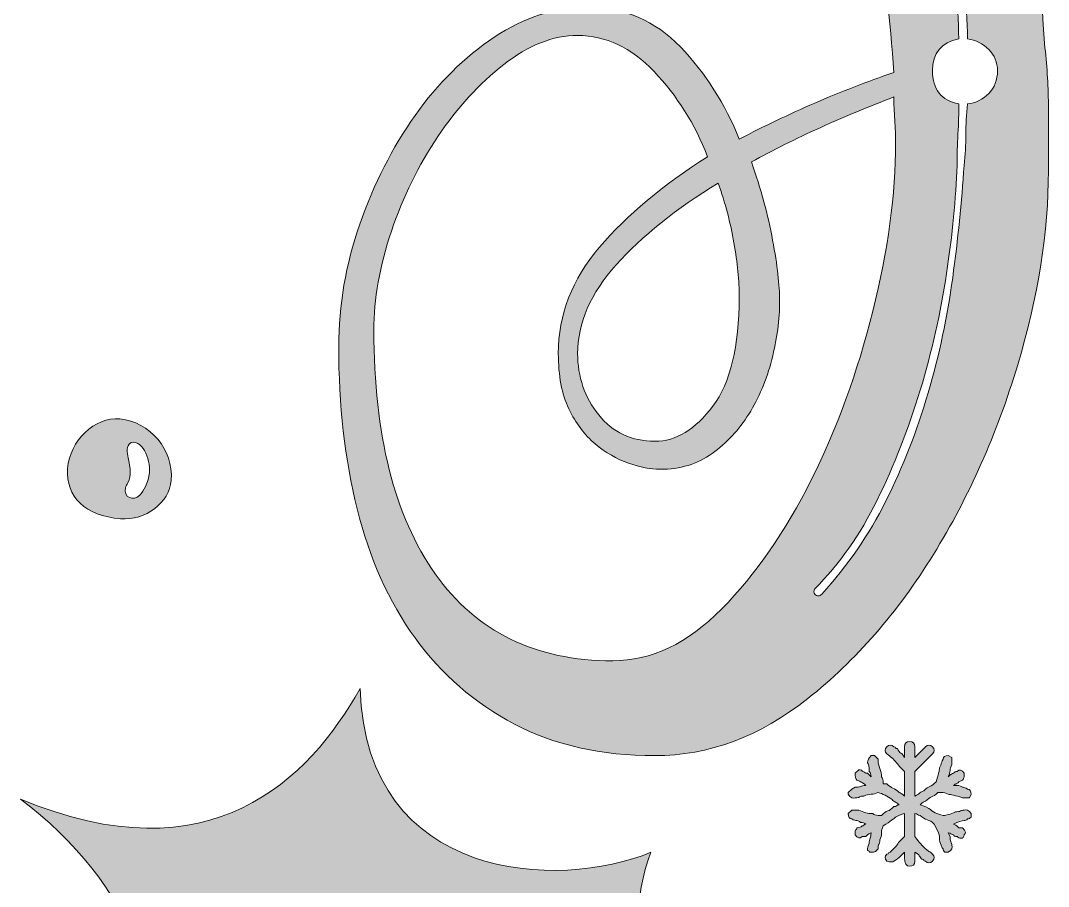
# Model space of a CAD drawing. Header units: inches. Extents: x 89 to 991, y -981 to -100.
# Drawn here: x 108.2 to 319.8, y -484.6 to -306.3 of the extents above; entities that cross this region are included whole.
import ezdxf

# ---------------------------------------------------------------- set-up
doc = ezdxf.new("R2010")
doc.units = ezdxf.units.IN
doc.header["$MEASUREMENT"] = 0
doc.layers.add('Layer 1', color=7, linetype='Continuous')

# ---------------------------------------------------------------- blocks, each defined once
blk = doc.blocks.new('block 2')
at = {"layer": 'Layer 1', "true_color": 0xffffff}
h = blk.add_hatch(color=7, dxfattribs=at)
h.dxf.hatch_style = 2
edge = h.paths.add_edge_path()
edge.add_spline(control_points=[(189.45, -433.45), (194.88, -440.92), (201.69, -446.83), (209.89, -451.17), (218.08, -455.51), (227.73, -457.68), (238.82, -457.68), (249.9, -457.68), (260.39, -453.76), (270.28, -445.93), (280.16, -438.09), (288.78, -428.21), (296.14, -416.27), (303.49, -404.34), (309.27, -391.32), (313.49, -377.22), (317.71, -363.11), (319.82, -349.79), (319.82, -337.25), (319.82, -332.92), (319.82, -328.64), (319.82, -324.42), (319.82, -320.2), (319.58, -316.04), (319.1, -311.94), (319.1, -311.94), (318.74, -307.24), (318.74, -307.24), (318.01, -293.02), (316.69, -279.34), (314.76, -266.19), (312.83, -253.05), (310.78, -241.48), (308.61, -231.48), (306.44, -221.47), (304.21, -213.46), (301.92, -207.43), (299.63, -201.4), (297.76, -198.39), (296.32, -198.39), (292.21, -198.39), (288.66, -199.29), (285.65, -201.1), (282.63, -202.91), (280.1, -205.02), (278.05, -207.43), (276, -209.84), (274.49, -212.19), (273.53, -214.48), (272.57, -216.77), (272.09, -218.28), (272.09, -219), (272.09, -220.21), (272.81, -224.06), (274.26, -230.57), (275.7, -237.08), (277.33, -244.98), (279.14, -254.26), (280.95, -263.54), (282.69, -273.67), (284.38, -284.64), (286.07, -295.61), (287.27, -306.4), (288, -317), (282.45, -318.93), (277.03, -321.04), (271.72, -323.33), (266.42, -325.63), (261.24, -328.1), (256.17, -330.75), (253.28, -323.51), (249.24, -317.18), (244.06, -311.76), (238.87, -306.33), (232.43, -303.62), (224.71, -303.62), (218.2, -303.62), (211.87, -305.67), (205.73, -309.77), (199.58, -313.87), (194.15, -319.24), (189.45, -325.86), (184.75, -332.5), (180.96, -339.97), (178.06, -348.28), (175.17, -356.6), (173.72, -364.98), (173.72, -373.42), (173.72, -385.47), (174.99, -396.62), (177.52, -406.87), (180.05, -417.11), (184.03, -425.97), (189.45, -433.45)], knot_values=[0, 0, 0, 0, 1, 1, 1, 2, 2, 2, 3, 3, 3, 4, 4, 4, 5, 5, 5, 6, 6, 6, 7, 7, 7, 8, 8, 8, 9, 9, 9, 10, 10, 10, 11, 11, 11, 12, 12, 12, 13, 13, 13, 14, 14, 14, 15, 15, 15, 16, 16, 16, 17, 17, 17, 18, 18, 18, 19, 19, 19, 20, 20, 20, 21, 21, 21, 22, 22, 22, 23, 23, 23, 24, 24, 24, 25, 25, 25, 26, 26, 26, 27, 27, 27, 28, 28, 28, 29, 29, 29, 30, 30, 30, 31, 31, 31, 31], degree=3, periodic=1)
edge = h.paths.add_edge_path()
edge.add_spline(control_points=[(287.64, -221.53), (287.39, -220.81), (287.51, -220.45), (288, -220.45), (288.72, -219.72), (289.08, -219.85), (289.08, -220.81), (293.18, -235.04), (296.44, -249.74), (298.85, -264.93), (301.26, -280.12), (302.7, -295.19), (303.19, -310.13), (304.87, -310.37), (306.32, -311.1), (307.53, -312.3), (308.73, -313.51), (309.34, -314.96), (309.34, -316.64), (309.34, -318.57), (308.73, -320.14), (307.53, -321.34), (306.32, -322.55), (304.87, -323.28), (303.19, -323.51), (302.94, -325.68), (302.82, -327.8), (302.82, -329.84), (302.82, -331.89), (302.7, -334), (302.46, -336.17), (301.98, -343.65), (301.2, -351.36), (300.11, -359.31), (299.03, -367.27), (297.34, -375.17), (295.05, -383), (292.76, -390.83), (289.86, -398.25), (286.37, -405.24), (282.87, -412.23), (278.47, -418.62), (273.17, -424.41), (272.93, -424.65), (272.69, -424.77), (272.45, -424.77), (272.21, -424.77), (271.96, -424.65), (271.72, -424.41), (271.48, -424.17), (271.48, -423.8), (271.72, -423.32), (276.79, -418.26), (281.07, -412.17), (284.56, -405.06), (288.06, -397.95), (291.01, -390.42), (293.42, -382.46), (295.83, -374.5), (297.64, -366.49), (298.85, -358.41), (300.05, -350.34), (300.78, -342.92), (301.02, -336.17), (301.02, -334), (301.07, -331.83), (301.2, -329.66), (301.32, -327.49), (301.38, -325.44), (301.38, -323.51), (297.76, -322.79), (295.96, -320.5), (295.96, -316.64), (295.96, -313.02), (297.76, -310.86), (301.38, -310.13), (300.89, -295.19), (299.51, -280.18), (297.22, -265.11), (294.93, -250.04), (291.73, -235.52), (287.64, -221.53)], knot_values=[0, 0, 0, 0, 1, 1, 1, 2, 2, 2, 3, 3, 3, 4, 4, 4, 5, 5, 5, 6, 6, 6, 7, 7, 7, 8, 8, 8, 9, 9, 9, 10, 10, 10, 11, 11, 11, 12, 12, 12, 13, 13, 13, 14, 14, 14, 15, 15, 15, 16, 16, 16, 17, 17, 17, 18, 18, 18, 19, 19, 19, 20, 20, 20, 21, 21, 21, 22, 22, 22, 23, 23, 23, 24, 24, 24, 25, 25, 25, 26, 26, 26, 27, 27, 27, 27], degree=3, periodic=1)
edge = h.paths.add_edge_path()
edge.add_spline(control_points=[(255.09, -352.08), (255.81, -356.18), (256.17, -359.92), (256.17, -363.29), (256.17, -373.42), (254.37, -380.89), (250.75, -385.71), (247.13, -390.53), (243.16, -392.95), (238.82, -392.95), (233.99, -392.95), (230.14, -391.14), (227.24, -387.52), (224.35, -383.91), (222.91, -379.69), (222.91, -374.87), (222.91, -368.6), (225.55, -362.51), (230.86, -356.6), (236.16, -350.7), (243.16, -345.09), (251.84, -339.79), (253.28, -343.89), (254.37, -347.99), (255.09, -352.08)], knot_values=[0, 0, 0, 0, 1, 1, 1, 2, 2, 2, 3, 3, 3, 4, 4, 4, 5, 5, 5, 6, 6, 6, 7, 7, 7, 8, 8, 8, 8], degree=3, periodic=1)
edge = h.paths.add_edge_path()
edge.add_spline(control_points=[(184.57, -349.73), (186.98, -342.62), (190.18, -336.11), (194.15, -330.2), (198.13, -324.3), (202.65, -319.35), (207.72, -315.38), (212.78, -311.4), (217.84, -309.41), (222.91, -309.41), (228.69, -309.41), (233.93, -311.88), (238.64, -316.82), (243.34, -321.77), (247.01, -327.61), (249.67, -334.36), (240.5, -340.15), (233.09, -346.36), (227.42, -352.99), (221.76, -359.62), (218.93, -366.91), (218.93, -374.87), (218.93, -379.45), (219.65, -383.24), (221.1, -386.26), (222.54, -389.27), (224.35, -391.68), (226.52, -393.49), (228.69, -395.3), (230.98, -396.62), (233.39, -397.47), (235.8, -398.31), (237.97, -398.73), (239.9, -398.73), (244, -398.73), (247.55, -397.65), (250.57, -395.48), (253.58, -393.31), (256.11, -390.6), (258.16, -387.34), (260.21, -384.09), (261.78, -380.35), (262.87, -376.13), (263.95, -371.92), (264.49, -367.88), (264.49, -364.02), (264.49, -360.89), (264.01, -356.73), (263.05, -351.54), (262.08, -346.36), (260.63, -340.99), (258.71, -335.45), (263.05, -333.04), (267.75, -330.69), (272.81, -328.39), (277.87, -326.11), (282.94, -324), (288, -322.07), (288, -323.51), (288.06, -325.08), (288.18, -326.77), (288.3, -328.46), (288.36, -330.02), (288.36, -331.47), (288.36, -342.08), (286.79, -353.65), (283.66, -366.19), (280.52, -378.72), (276.3, -390.29), (271, -400.9), (265.7, -411.51), (259.55, -420.37), (252.56, -427.48), (245.56, -434.59), (238.09, -438.15), (230.14, -438.15), (214.22, -438.15), (202.05, -432.18), (193.61, -420.25), (185.17, -408.32), (180.96, -391.62), (180.96, -370.16), (180.96, -363.65), (182.16, -356.85), (184.57, -349.73)], knot_values=[0, 0, 0, 0, 1, 1, 1, 2, 2, 2, 3, 3, 3, 4, 4, 4, 5, 5, 5, 6, 6, 6, 7, 7, 7, 8, 8, 8, 9, 9, 9, 10, 10, 10, 11, 11, 11, 12, 12, 12, 13, 13, 13, 14, 14, 14, 15, 15, 15, 16, 16, 16, 17, 17, 17, 18, 18, 18, 19, 19, 19, 20, 20, 20, 21, 21, 21, 22, 22, 22, 23, 23, 23, 24, 24, 24, 25, 25, 25, 26, 26, 26, 27, 27, 27, 28, 28, 28, 28], degree=3, periodic=1)
h = blk.add_hatch(color=7, dxfattribs=at)
h.dxf.hatch_style = 2
edge = h.paths.add_edge_path()
edge.add_spline(control_points=[(128.8, -408.91), (133.97, -409.33), (138.87, -405.61), (139.24, -400.97), (139.74, -394.73), (134.84, -388.89), (128.67, -388.35), (123.51, -387.91), (118.33, -392.82), (117.92, -398.55), (117.5, -404.44), (121.57, -408.31), (128.8, -408.91)], knot_values=[0, 0, 0, 0, 1, 1, 1, 2, 2, 2, 3, 3, 3, 4, 4, 4, 4], degree=3, periodic=1)
edge = h.paths.add_edge_path()
edge.add_spline(control_points=[(129.83, -402.52), (129.91, -402.15), (130.12, -401.83), (130.3, -401.51), (131.17, -399.94), (130.76, -398.35), (130.43, -396.71), (130.25, -395.81), (129.89, -394.36), (130.56, -393.57), (131.59, -392.35), (133.22, -393.88), (133.73, -394.86), (134.49, -396.3), (134.86, -397.87), (134.74, -399.42), (134.67, -400.38), (134.41, -401.33), (133.95, -402.24), (133.62, -402.89), (133.29, -403.55), (132.77, -404.07), (131.41, -405.42), (129.39, -404.52), (129.83, -402.52)], knot_values=[0, 0, 0, 0, 1, 1, 1, 2, 2, 2, 3, 3, 3, 4, 4, 4, 5, 5, 5, 6, 6, 6, 7, 7, 7, 8, 8, 8, 8], degree=3, periodic=1)
h = blk.add_hatch(color=7, dxfattribs=at)
h.dxf.hatch_style = 2
edge = h.paths.add_edge_path()
edge.add_spline(control_points=[(255, -630.78), (244.44, -607.07), (243.06, -585.25), (259.08, -559.68), (264.98, -561.64), (271.87, -560.22), (276.47, -555.66), (282.74, -549.44), (283.33, -538.84), (277.06, -532.25), (270.92, -525.8), (260.66, -525.75), (254.19, -531.19), (253.76, -531.55), (253.34, -531.94), (252.95, -532.34), (238.74, -519.51), (230.91, -496.26), (237.99, -477.56), (219.1, -485.44), (179.45, -483.73), (178.11, -443.88), (167.65, -462.53), (147.37, -483.06), (108.23, -466.61), (131, -483.97), (142.04, -508.7), (126.44, -528.02), (145.55, -517.09), (188.56, -529.23), (194.31, -564.29), (203.17, -544.95), (229.03, -541.82), (248.31, -542.2), (248.11, -543.79), (248.13, -545.4), (248.38, -546.99), (226.95, -553.51), (193.75, -579.46), (163.37, -570.14), (181.69, -595.89), (162.62, -619.34), (120.77, -626.56), (143.89, -637.51), (133.38, -668.39), (108.42, -698.01), (141.24, -705.7), (124.94, -743.04), (139.25, -776.47), (138.33, -746.47), (163.91, -714.28), (185.33, -737.32), (182, -695.25), (192.31, -676.67), (223.19, -687.17), (204.11, -647.51), (228.66, -626.31), (255, -630.78)], knot_values=[0, 0, 0, 0, 1, 1, 1, 2, 2, 2, 3, 3, 3, 4, 4, 4, 5, 5, 5, 6, 6, 6, 7, 7, 7, 8, 8, 8, 9, 9, 9, 10, 10, 10, 11, 11, 11, 12, 12, 12, 13, 13, 13, 14, 14, 14, 15, 15, 15, 16, 16, 16, 17, 17, 17, 18, 18, 18, 19, 19, 19, 19], degree=3, periodic=1)
edge = h.paths.add_edge_path()
edge.add_spline(control_points=[(148.51, -488.75), (148.51, -488.75), (214.65, -522.5), (251.12, -534.64), (250.01, -536.29), (249.2, -538.11), (248.72, -540.02), (197.9, -522.6), (148.51, -488.75), (148.51, -488.75)], knot_values=[0, 0, 0, 0, 1, 1, 1, 2, 2, 2, 3, 3, 3, 3], degree=3, periodic=1)
edge = h.paths.add_edge_path()
edge.add_spline(control_points=[(151.89, -704.8), (151.89, -704.8), (158.92, -610.1), (249.48, -550.9), (250.2, -552.57), (251.19, -554.15), (252.52, -555.54), (253.1, -556.16), (253.73, -556.7), (254.39, -557.2), (175.98, -605.66), (151.89, -704.8), (151.89, -704.8)], knot_values=[0, 0, 0, 0, 1, 1, 1, 2, 2, 2, 3, 3, 3, 4, 4, 4, 4], degree=3, periodic=1)
h = blk.add_hatch(color=7, dxfattribs=at)
h.dxf.hatch_style = 2
edge = h.paths.add_edge_path()
edge.add_spline(control_points=[(295.77, -466.18), (296.14, -466.05), (296.55, -465.75), (297.04, -465.27), (297.04, -465.27), (297.76, -465.27), (297.76, -465.27), (298.24, -465.27), (298.72, -465.39), (299.21, -465.64), (299.69, -465.64), (300.66, -465.87), (302.1, -466.36), (302.1, -466.36), (303.55, -466.36), (303.55, -466.36), (303.55, -466.36), (303.91, -465.64), (303.91, -465.64), (303.91, -464.91), (303.67, -464.55), (303.19, -464.55), (302.7, -464.31), (302.4, -464.19), (302.28, -464.19), (302.16, -464.19), (301.86, -464.07), (301.38, -463.83), (301.38, -463.83), (300.29, -463.83), (300.29, -463.83), (300.53, -463.58), (300.71, -463.47), (300.84, -463.47), (300.96, -463.47), (301.14, -463.34), (301.38, -463.1), (301.38, -463.1), (302.1, -462.74), (302.1, -462.74), (302.34, -462.5), (302.46, -462.26), (302.46, -462.02), (302.46, -462.02), (302.46, -461.3), (302.46, -461.3), (301.98, -460.57), (301.5, -460.45), (301.02, -460.93), (300.78, -460.93), (300.53, -461.05), (300.29, -461.3), (300.05, -461.3), (299.69, -461.53), (299.21, -462.02), (299.45, -461.53), (299.57, -461.12), (299.57, -460.75), (299.57, -460.39), (299.69, -459.97), (299.93, -459.49), (299.93, -459.49), (299.93, -458.04), (299.93, -458.04), (299.93, -458.04), (299.21, -457.68), (299.21, -457.68), (298.49, -457.68), (298.12, -457.92), (298.12, -458.4), (297.88, -458.88), (297.76, -459.18), (297.76, -459.31), (297.76, -459.43), (297.64, -459.72), (297.4, -460.21), (297.4, -460.69), (297.16, -461.66), (296.68, -463.1), (296.19, -463.58), (295.77, -463.88), (295.41, -464.01), (295.05, -464.13), (294.63, -464.43), (294.15, -464.91), (293.66, -465.15), (293.36, -465.33), (293.24, -465.46), (293.12, -465.57), (292.82, -465.75), (292.34, -466), (292.34, -466), (292.34, -460.93), (292.34, -460.93), (292.34, -460.93), (293.42, -459.85), (293.42, -459.85), (293.42, -459.85), (295.96, -457.32), (295.96, -457.32), (296.44, -456.83), (296.44, -456.35), (295.96, -455.87), (295.47, -455.39), (294.99, -455.39), (294.51, -455.87), (294.51, -455.87), (292.34, -458.04), (292.34, -458.04), (292.34, -458.04), (292.34, -456.96), (292.34, -456.96), (292.34, -456.96), (292.34, -455.87), (292.34, -455.87), (292.34, -455.15), (291.98, -454.79), (291.25, -454.79), (290.53, -454.79), (290.17, -455.15), (290.17, -455.87), (290.17, -455.87), (290.17, -458.04), (290.17, -458.04), (289.93, -457.56), (289.68, -457.26), (289.44, -457.14), (289.2, -457.01), (288.96, -456.71), (288.72, -456.23), (288.48, -456.23), (288.36, -456.17), (288.36, -456.05), (288.36, -455.93), (288.24, -455.87), (288, -455.87), (287.51, -455.39), (287.03, -455.39), (286.55, -455.87), (286.07, -456.35), (286.07, -456.83), (286.55, -457.32), (287.27, -457.8), (287.94, -458.4), (288.54, -459.13), (289.14, -459.85), (289.68, -460.45), (290.17, -460.93), (290.17, -460.93), (290.17, -466), (290.17, -466), (289.68, -465.51), (289.32, -465.27), (289.08, -465.27), (288.6, -464.79), (288.18, -464.49), (287.82, -464.37), (287.46, -464.25), (287.03, -463.95), (286.55, -463.47), (286.55, -463.47), (285.83, -463.47), (285.83, -463.47), (285.83, -462.74), (285.7, -462.26), (285.47, -462.02), (285.47, -461.53), (285.23, -460.57), (284.74, -459.13), (284.74, -459.13), (284.74, -458.4), (284.74, -458.4), (284.74, -458.4), (284.02, -457.68), (284.02, -457.68), (284.02, -457.68), (283.3, -457.68), (283.3, -457.68), (282.81, -458.16), (282.57, -458.64), (282.57, -459.13), (282.81, -459.36), (282.94, -459.97), (282.94, -460.93), (283.17, -461.17), (283.3, -461.53), (283.3, -462.02), (283.3, -462.02), (282.57, -461.3), (282.57, -461.3), (282.33, -461.3), (282.15, -461.23), (282.03, -461.12), (281.91, -460.99), (281.73, -460.93), (281.49, -460.93), (281.49, -460.69), (281.25, -460.57), (280.77, -460.57), (280.77, -460.57), (280.04, -461.3), (280.04, -461.3), (280.04, -462.02), (280.16, -462.5), (280.41, -462.74), (280.64, -462.74), (280.88, -462.86), (281.13, -463.1), (281.36, -463.1), (281.73, -463.34), (282.21, -463.83), (281.73, -463.83), (281.36, -463.88), (281.13, -464.01), (280.88, -464.13), (280.52, -464.19), (280.04, -464.19), (280.04, -464.19), (279.32, -464.55), (279.32, -464.55), (279.32, -464.55), (278.6, -465.27), (278.6, -465.27), (278.6, -465.27), (278.6, -465.64), (278.6, -465.64), (279.08, -466.36), (279.56, -466.6), (280.04, -466.36), (280.52, -466.36), (280.82, -466.3), (280.95, -466.18), (281.07, -466.05), (281.36, -466), (281.85, -466), (282.33, -465.75), (282.81, -465.64), (283.3, -465.64), (283.78, -465.64), (284.26, -465.51), (284.74, -465.27), (285.7, -465.51), (286.67, -466), (287.64, -466.72), (287.87, -466.96), (288.12, -467.14), (288.36, -467.26), (288.6, -467.38), (288.84, -467.56), (289.08, -467.81), (288.84, -467.81), (288.66, -467.86), (288.54, -467.99), (288.42, -468.1), (288.24, -468.17), (288, -468.17), (287.51, -468.65), (287.09, -468.95), (286.73, -469.07), (286.37, -469.19), (285.95, -469.49), (285.47, -469.98), (285.47, -469.98), (284.74, -469.98), (284.74, -469.98), (284.26, -469.98), (283.9, -469.85), (283.66, -469.61), (282.69, -469.61), (281.73, -469.37), (280.77, -468.89), (280.77, -468.89), (280.04, -468.89), (280.04, -468.89), (280.04, -468.89), (279.32, -468.89), (279.32, -468.89), (279.32, -468.89), (278.6, -469.61), (278.6, -469.61), (278.6, -470.34), (278.83, -470.7), (279.32, -470.7), (279.8, -470.94), (280.16, -471.06), (280.41, -471.06), (280.64, -471.06), (280.88, -471.18), (281.13, -471.42), (281.61, -471.42), (281.97, -471.54), (282.21, -471.78), (281.97, -471.78), (281.85, -471.84), (281.85, -471.96), (281.85, -472.08), (281.73, -472.15), (281.49, -472.15), (281.25, -472.38), (280.88, -472.51), (280.41, -472.51), (280.41, -472.74), (280.34, -472.87), (280.22, -472.87), (280.1, -472.87), (280.04, -472.99), (280.04, -473.23), (280.04, -473.23), (280.04, -473.95), (280.04, -473.95), (280.52, -474.68), (281, -474.8), (281.49, -474.32), (281.49, -474.32), (282.21, -474.32), (282.21, -474.32), (282.69, -473.83), (283.06, -473.59), (283.3, -473.59), (283.3, -474.07), (283.24, -474.43), (283.12, -474.68), (282.99, -474.91), (282.94, -475.28), (282.94, -475.76), (282.69, -476.24), (282.57, -476.72), (282.57, -477.21), (282.81, -477.21), (282.94, -477.27), (282.94, -477.39), (282.94, -477.51), (283.06, -477.57), (283.3, -477.57), (284.02, -477.57), (284.5, -477.33), (284.74, -476.85), (284.74, -476.36), (284.8, -476.06), (284.92, -475.94), (285.04, -475.82), (285.11, -475.52), (285.11, -475.04), (285.34, -474.55), (285.47, -474.07), (285.47, -473.59), (285.47, -473.11), (285.59, -472.63), (285.83, -472.15), (287.27, -471.18), (288.12, -470.57), (288.36, -470.34), (289.32, -469.85), (289.93, -469.61), (290.17, -469.61), (290.17, -469.61), (290.17, -474.32), (290.17, -474.32), (290.17, -474.32), (289.08, -475.4), (289.08, -475.4), (288.84, -475.88), (288.24, -476.6), (287.27, -477.57), (287.03, -477.57), (286.91, -477.63), (286.91, -477.75), (286.91, -477.87), (286.79, -477.93), (286.55, -477.93), (286.07, -478.41), (286.07, -478.89), (286.55, -479.38), (287.27, -479.61), (287.76, -479.61), (288, -479.38), (288.48, -479.14), (288.96, -478.77), (289.44, -478.29), (289.44, -478.29), (290.17, -477.57), (290.17, -477.57), (290.17, -477.57), (290.17, -478.65), (290.17, -478.65), (290.17, -479.86), (290.53, -480.46), (291.25, -480.46), (291.98, -480.46), (292.34, -480.1), (292.34, -479.38), (292.34, -479.38), (292.34, -477.57), (292.34, -477.57), (292.82, -477.81), (293.12, -478.05), (293.24, -478.29), (293.36, -478.53), (293.54, -478.77), (293.79, -479.02), (294.02, -479.02), (294.15, -479.07), (294.15, -479.2), (294.15, -479.32), (294.26, -479.38), (294.51, -479.38), (294.99, -479.86), (295.47, -479.86), (295.96, -479.38), (296.44, -478.89), (296.44, -478.41), (295.96, -477.93), (295.71, -477.69), (295.47, -477.51), (295.23, -477.39), (294.99, -477.27), (294.75, -477.08), (294.51, -476.85), (293.54, -475.88), (292.82, -475.04), (292.34, -474.32), (292.34, -474.32), (292.34, -469.61), (292.34, -469.61), (292.58, -469.61), (292.76, -469.67), (292.88, -469.79), (293, -469.91), (293.18, -469.98), (293.42, -469.98), (293.9, -470.46), (294.38, -470.76), (294.87, -470.88), (295.35, -471), (295.83, -471.3), (296.32, -471.78), (296.32, -471.78), (297.04, -473.23), (297.04, -473.23), (297.28, -473.71), (297.4, -474.19), (297.4, -474.68), (297.4, -475.16), (297.52, -475.64), (297.76, -476.12), (297.76, -476.36), (297.88, -476.6), (298.12, -476.85), (298.12, -477.08), (298.24, -477.33), (298.49, -477.57), (298.49, -477.57), (299.21, -477.57), (299.21, -477.57), (299.93, -477.08), (300.17, -476.6), (299.93, -476.12), (299.93, -475.88), (299.87, -475.64), (299.75, -475.4), (299.63, -475.16), (299.57, -474.8), (299.57, -474.32), (299.57, -474.32), (299.21, -473.59), (299.21, -473.59), (299.45, -473.59), (299.63, -473.65), (299.75, -473.77), (299.87, -473.89), (300.05, -473.95), (300.29, -473.95), (300.29, -474.19), (300.53, -474.32), (301.02, -474.32), (301.26, -474.55), (301.5, -474.68), (301.74, -474.68), (302.22, -474.68), (302.46, -474.43), (302.46, -473.95), (302.94, -473.71), (302.82, -473.23), (302.1, -472.51), (302.1, -472.51), (301.38, -472.51), (301.38, -472.51), (300.89, -472.02), (300.53, -471.78), (300.29, -471.78), (301.26, -471.3), (301.98, -471.06), (302.46, -471.06), (302.7, -471.06), (302.94, -470.94), (303.19, -470.7), (303.43, -470.7), (303.67, -470.57), (303.91, -470.34), (303.91, -470.34), (303.91, -469.61), (303.91, -469.61), (303.43, -468.89), (302.94, -468.65), (302.46, -468.89), (302.22, -468.89), (301.98, -468.95), (301.74, -469.07), (301.5, -469.19), (301.14, -469.25), (300.66, -469.25), (299.69, -469.73), (298.85, -469.98), (298.12, -469.98), (296.91, -469.73), (295.96, -469.25), (295.23, -468.53), (294.26, -468.04), (293.66, -467.81), (293.42, -467.81), (293.9, -467.32), (294.26, -467.08), (294.51, -467.08), (294.99, -466.6), (295.41, -466.3), (295.77, -466.18)], knot_values=[0, 0, 0, 0, 1, 1, 1, 2, 2, 2, 3, 3, 3, 4, 4, 4, 5, 5, 5, 6, 6, 6, 7, 7, 7, 8, 8, 8, 9, 9, 9, 10, 10, 10, 11, 11, 11, 12, 12, 12, 13, 13, 13, 14, 14, 14, 15, 15, 15, 16, 16, 16, 17, 17, 17, 18, 18, 18, 19, 19, 19, 20, 20, 20, 21, 21, 21, 22, 22, 22, 23, 23, 23, 24, 24, 24, 25, 25, 25, 26, 26, 26, 27, 27, 27, 28, 28, 28, 29, 29, 29, 30, 30, 30, 31, 31, 31, 32, 32, 32, 33, 33, 33, 34, 34, 34, 35, 35, 35, 36, 36, 36, 37, 37, 37, 38, 38, 38, 39, 39, 39, 40, 40, 40, 41, 41, 41, 42, 42, 42, 43, 43, 43, 44, 44, 44, 45, 45, 45, 46, 46, 46, 47, 47, 47, 48, 48, 48, 49, 49, 49, 50, 50, 50, 51, 51, 51, 52, 52, 52, 53, 53, 53, 54, 54, 54, 55, 55, 55, 56, 56, 56, 57, 57, 57, 58, 58, 58, 59, 59, 59, 60, 60, 60, 61, 61, 61, 62, 62, 62, 63, 63, 63, 64, 64, 64, 65, 65, 65, 66, 66, 66, 67, 67, 67, 68, 68, 68, 69, 69, 69, 70, 70, 70, 71, 71, 71, 72, 72, 72, 73, 73, 73, 74, 74, 74, 75, 75, 75, 76, 76, 76, 77, 77, 77, 78, 78, 78, 79, 79, 79, 80, 80, 80, 81, 81, 81, 82, 82, 82, 83, 83, 83, 84, 84, 84, 85, 85, 85, 86, 86, 86, 87, 87, 87, 88, 88, 88, 89, 89, 89, 90, 90, 90, 91, 91, 91, 92, 92, 92, 93, 93, 93, 94, 94, 94, 95, 95, 95, 96, 96, 96, 97, 97, 97, 98, 98, 98, 99, 99, 99, 100, 100, 100, 101, 101, 101, 102, 102, 102, 103, 103, 103, 104, 104, 104, 105, 105, 105, 106, 106, 106, 107, 107, 107, 108, 108, 108, 109, 109, 109, 110, 110, 110, 111, 111, 111, 112, 112, 112, 113, 113, 113, 114, 114, 114, 115, 115, 115, 116, 116, 116, 117, 117, 117, 118, 118, 118, 119, 119, 119, 120, 120, 120, 121, 121, 121, 122, 122, 122, 123, 123, 123, 124, 124, 124, 125, 125, 125, 126, 126, 126, 127, 127, 127, 128, 128, 128, 129, 129, 129, 130, 130, 130, 131, 131, 131, 132, 132, 132, 133, 133, 133, 134, 134, 134, 135, 135, 135, 136, 136, 136, 137, 137, 137, 138, 138, 138, 139, 139, 139, 140, 140, 140, 141, 141, 141, 142, 142, 142, 143, 143, 143, 144, 144, 144, 145, 145, 145, 146, 146, 146, 147, 147, 147, 148, 148, 148, 149, 149, 149, 150, 150, 150, 151, 151, 151, 152, 152, 152, 153, 153, 153, 154, 154, 154, 155, 155, 155, 156, 156, 156, 157, 157, 157, 158, 158, 158, 159, 159, 159, 160, 160, 160, 161, 161, 161, 162, 162, 162, 163, 163, 163, 164, 164, 164, 165, 165, 165, 166, 166, 166, 167, 167, 167, 168, 168, 168, 169, 169, 169, 170, 170, 170, 171, 171, 171, 172, 172, 172, 173, 173, 173, 174, 174, 174, 175, 175, 175, 175], degree=3, periodic=1)
at = {"layer": 'Layer 1', "lineweight": 0}
for points, knots in [([(189.45, -433.45), (194.88, -440.92), (201.69, -446.83), (209.89, -451.17), (218.08, -455.51), (227.73, -457.68), (238.82, -457.68), (249.9, -457.68), (260.39, -453.76), (270.28, -445.93), (280.16, -438.09), (288.78, -428.21), (296.14, -416.27), (303.49, -404.34), (309.27, -391.32), (313.49, -377.22), (317.71, -363.11), (319.82, -349.79), (319.82, -337.25), (319.82, -332.92), (319.82, -328.64), (319.82, -324.42), (319.82, -320.2), (319.58, -316.04), (319.1, -311.94), (319.1, -311.94), (318.74, -307.24), (318.74, -307.24), (318.01, -293.02), (316.69, -279.34), (314.76, -266.19), (312.83, -253.05), (310.78, -241.48), (308.61, -231.48), (306.44, -221.47), (304.21, -213.46), (301.92, -207.43), (299.63, -201.4), (297.76, -198.39), (296.32, -198.39), (292.21, -198.39), (288.66, -199.29), (285.65, -201.1), (282.63, -202.91), (280.1, -205.02), (278.05, -207.43), (276, -209.84), (274.49, -212.19), (273.53, -214.48), (272.57, -216.77), (272.09, -218.28), (272.09, -219), (272.09, -220.21), (272.81, -224.06), (274.26, -230.57), (275.7, -237.08), (277.33, -244.98), (279.14, -254.26), (280.95, -263.54), (282.69, -273.67), (284.38, -284.64), (286.07, -295.61), (287.27, -306.4), (288, -317), (282.45, -318.93), (277.03, -321.04), (271.72, -323.33), (266.42, -325.63), (261.24, -328.1), (256.17, -330.75), (253.28, -323.51), (249.24, -317.18), (244.06, -311.76), (238.87, -306.33), (232.43, -303.62), (224.71, -303.62), (218.2, -303.62), (211.87, -305.67), (205.73, -309.77), (199.58, -313.87), (194.15, -319.24), (189.45, -325.86), (184.75, -332.5), (180.96, -339.97), (178.06, -348.28), (175.17, -356.6), (173.72, -364.98), (173.72, -373.42), (173.72, -385.47), (174.99, -396.62), (177.52, -406.87), (180.05, -417.11), (184.03, -425.97), (189.45, -433.45)], [0, 0, 0, 0, 1, 1, 1, 2, 2, 2, 3, 3, 3, 4, 4, 4, 5, 5, 5, 6, 6, 6, 7, 7, 7, 8, 8, 8, 9, 9, 9, 10, 10, 10, 11, 11, 11, 12, 12, 12, 13, 13, 13, 14, 14, 14, 15, 15, 15, 16, 16, 16, 17, 17, 17, 18, 18, 18, 19, 19, 19, 20, 20, 20, 21, 21, 21, 22, 22, 22, 23, 23, 23, 24, 24, 24, 25, 25, 25, 26, 26, 26, 27, 27, 27, 28, 28, 28, 29, 29, 29, 30, 30, 30, 31, 31, 31, 31]), ([(287.64, -221.53), (287.39, -220.81), (287.51, -220.45), (288, -220.45), (288.72, -219.72), (289.08, -219.85), (289.08, -220.81), (293.18, -235.04), (296.44, -249.74), (298.85, -264.93), (301.26, -280.12), (302.7, -295.19), (303.19, -310.13), (304.87, -310.37), (306.32, -311.1), (307.53, -312.3), (308.73, -313.51), (309.34, -314.96), (309.34, -316.64), (309.34, -318.57), (308.73, -320.14), (307.53, -321.34), (306.32, -322.55), (304.87, -323.28), (303.19, -323.51), (302.94, -325.68), (302.82, -327.8), (302.82, -329.84), (302.82, -331.89), (302.7, -334), (302.46, -336.17), (301.98, -343.65), (301.2, -351.36), (300.11, -359.31), (299.03, -367.27), (297.34, -375.17), (295.05, -383), (292.76, -390.83), (289.86, -398.25), (286.37, -405.24), (282.87, -412.23), (278.47, -418.62), (273.17, -424.41), (272.93, -424.65), (272.69, -424.77), (272.45, -424.77), (272.21, -424.77), (271.96, -424.65), (271.72, -424.41), (271.48, -424.17), (271.48, -423.8), (271.72, -423.32), (276.79, -418.26), (281.07, -412.17), (284.56, -405.06), (288.06, -397.95), (291.01, -390.42), (293.42, -382.46), (295.83, -374.5), (297.64, -366.49), (298.85, -358.41), (300.05, -350.34), (300.78, -342.92), (301.02, -336.17), (301.02, -334), (301.07, -331.83), (301.2, -329.66), (301.32, -327.49), (301.38, -325.44), (301.38, -323.51), (297.76, -322.79), (295.96, -320.5), (295.96, -316.64), (295.96, -313.02), (297.76, -310.86), (301.38, -310.13), (300.89, -295.19), (299.51, -280.18), (297.22, -265.11), (294.93, -250.04), (291.73, -235.52), (287.64, -221.53)], [0, 0, 0, 0, 1, 1, 1, 2, 2, 2, 3, 3, 3, 4, 4, 4, 5, 5, 5, 6, 6, 6, 7, 7, 7, 8, 8, 8, 9, 9, 9, 10, 10, 10, 11, 11, 11, 12, 12, 12, 13, 13, 13, 14, 14, 14, 15, 15, 15, 16, 16, 16, 17, 17, 17, 18, 18, 18, 19, 19, 19, 20, 20, 20, 21, 21, 21, 22, 22, 22, 23, 23, 23, 24, 24, 24, 25, 25, 25, 26, 26, 26, 27, 27, 27, 27]), ([(184.57, -349.73), (186.98, -342.62), (190.18, -336.11), (194.15, -330.2), (198.13, -324.3), (202.65, -319.35), (207.72, -315.38), (212.78, -311.4), (217.84, -309.41), (222.91, -309.41), (228.69, -309.41), (233.93, -311.88), (238.64, -316.82), (243.34, -321.77), (247.01, -327.61), (249.67, -334.36), (240.5, -340.15), (233.09, -346.36), (227.42, -352.99), (221.76, -359.62), (218.93, -366.91), (218.93, -374.87), (218.93, -379.45), (219.65, -383.24), (221.1, -386.26), (222.54, -389.27), (224.35, -391.68), (226.52, -393.49), (228.69, -395.3), (230.98, -396.62), (233.39, -397.47), (235.8, -398.31), (237.97, -398.73), (239.9, -398.73), (244, -398.73), (247.55, -397.65), (250.57, -395.48), (253.58, -393.31), (256.11, -390.6), (258.16, -387.34), (260.21, -384.09), (261.78, -380.35), (262.87, -376.13), (263.95, -371.92), (264.49, -367.88), (264.49, -364.02), (264.49, -360.89), (264.01, -356.73), (263.05, -351.54), (262.08, -346.36), (260.63, -340.99), (258.71, -335.45), (263.05, -333.04), (267.75, -330.69), (272.81, -328.39), (277.87, -326.11), (282.94, -324), (288, -322.07), (288, -323.51), (288.06, -325.08), (288.18, -326.77), (288.3, -328.46), (288.36, -330.02), (288.36, -331.47), (288.36, -342.08), (286.79, -353.65), (283.66, -366.19), (280.52, -378.72), (276.3, -390.29), (271, -400.9), (265.7, -411.51), (259.55, -420.37), (252.56, -427.48), (245.56, -434.59), (238.09, -438.15), (230.14, -438.15), (214.22, -438.15), (202.05, -432.18), (193.61, -420.25), (185.17, -408.32), (180.96, -391.62), (180.96, -370.16), (180.96, -363.65), (182.16, -356.85), (184.57, -349.73)], [0, 0, 0, 0, 1, 1, 1, 2, 2, 2, 3, 3, 3, 4, 4, 4, 5, 5, 5, 6, 6, 6, 7, 7, 7, 8, 8, 8, 9, 9, 9, 10, 10, 10, 11, 11, 11, 12, 12, 12, 13, 13, 13, 14, 14, 14, 15, 15, 15, 16, 16, 16, 17, 17, 17, 18, 18, 18, 19, 19, 19, 20, 20, 20, 21, 21, 21, 22, 22, 22, 23, 23, 23, 24, 24, 24, 25, 25, 25, 26, 26, 26, 27, 27, 27, 28, 28, 28, 28]), ([(255.09, -352.08), (255.81, -356.18), (256.17, -359.92), (256.17, -363.29), (256.17, -373.42), (254.37, -380.89), (250.75, -385.71), (247.13, -390.53), (243.16, -392.95), (238.82, -392.95), (233.99, -392.95), (230.14, -391.14), (227.24, -387.52), (224.35, -383.91), (222.91, -379.69), (222.91, -374.87), (222.91, -368.6), (225.55, -362.51), (230.86, -356.6), (236.16, -350.7), (243.16, -345.09), (251.84, -339.79), (253.28, -343.89), (254.37, -347.99), (255.09, -352.08)], [0, 0, 0, 0, 1, 1, 1, 2, 2, 2, 3, 3, 3, 4, 4, 4, 5, 5, 5, 6, 6, 6, 7, 7, 7, 8, 8, 8, 8]), ([(128.8, -408.91), (133.97, -409.33), (138.87, -405.61), (139.24, -400.97), (139.74, -394.73), (134.84, -388.89), (128.67, -388.35), (123.51, -387.91), (118.33, -392.82), (117.92, -398.55), (117.5, -404.44), (121.57, -408.31), (128.8, -408.91)], [0, 0, 0, 0, 1, 1, 1, 2, 2, 2, 3, 3, 3, 4, 4, 4, 4]), ([(129.83, -402.52), (129.91, -402.15), (130.12, -401.83), (130.3, -401.51), (131.17, -399.94), (130.76, -398.35), (130.43, -396.71), (130.25, -395.81), (129.89, -394.36), (130.56, -393.57), (131.59, -392.35), (133.22, -393.88), (133.73, -394.86), (134.49, -396.3), (134.86, -397.87), (134.74, -399.42), (134.67, -400.38), (134.41, -401.33), (133.95, -402.24), (133.62, -402.89), (133.29, -403.55), (132.77, -404.07), (131.41, -405.42), (129.39, -404.52), (129.83, -402.52)], [0, 0, 0, 0, 1, 1, 1, 2, 2, 2, 3, 3, 3, 4, 4, 4, 5, 5, 5, 6, 6, 6, 7, 7, 7, 8, 8, 8, 8]), ([(255, -630.78), (244.44, -607.07), (243.06, -585.25), (259.08, -559.68), (264.98, -561.64), (271.87, -560.22), (276.47, -555.66), (282.74, -549.44), (283.33, -538.84), (277.06, -532.25), (270.92, -525.8), (260.66, -525.75), (254.19, -531.19), (253.76, -531.55), (253.34, -531.94), (252.95, -532.34), (238.74, -519.51), (230.91, -496.26), (237.99, -477.56), (219.1, -485.44), (179.45, -483.73), (178.11, -443.88), (167.65, -462.53), (147.37, -483.06), (108.23, -466.61), (131, -483.97), (142.04, -508.7), (126.44, -528.02), (145.55, -517.09), (188.56, -529.23), (194.31, -564.29), (203.17, -544.95), (229.03, -541.82), (248.31, -542.2), (248.11, -543.79), (248.13, -545.4), (248.38, -546.99), (226.95, -553.51), (193.75, -579.46), (163.37, -570.14), (181.69, -595.89), (162.62, -619.34), (120.77, -626.56), (143.89, -637.51), (133.38, -668.39), (108.42, -698.01), (141.24, -705.7), (124.94, -743.04), (139.25, -776.47), (138.33, -746.47), (163.91, -714.28), (185.33, -737.32), (182, -695.25), (192.31, -676.67), (223.19, -687.17), (204.11, -647.51), (228.66, -626.31), (255, -630.78)], [0, 0, 0, 0, 1, 1, 1, 2, 2, 2, 3, 3, 3, 4, 4, 4, 5, 5, 5, 6, 6, 6, 7, 7, 7, 8, 8, 8, 9, 9, 9, 10, 10, 10, 11, 11, 11, 12, 12, 12, 13, 13, 13, 14, 14, 14, 15, 15, 15, 16, 16, 16, 17, 17, 17, 18, 18, 18, 19, 19, 19, 19]), ([(295.77, -466.18), (296.14, -466.05), (296.55, -465.75), (297.04, -465.27), (297.04, -465.27), (297.76, -465.27), (297.76, -465.27), (298.24, -465.27), (298.72, -465.39), (299.21, -465.64), (299.69, -465.64), (300.66, -465.87), (302.1, -466.36), (302.1, -466.36), (303.55, -466.36), (303.55, -466.36), (303.55, -466.36), (303.91, -465.64), (303.91, -465.64), (303.91, -464.91), (303.67, -464.55), (303.19, -464.55), (302.7, -464.31), (302.4, -464.19), (302.28, -464.19), (302.16, -464.19), (301.86, -464.07), (301.38, -463.83), (301.38, -463.83), (300.29, -463.83), (300.29, -463.83), (300.53, -463.58), (300.71, -463.47), (300.84, -463.47), (300.96, -463.47), (301.14, -463.34), (301.38, -463.1), (301.38, -463.1), (302.1, -462.74), (302.1, -462.74), (302.34, -462.5), (302.46, -462.26), (302.46, -462.02), (302.46, -462.02), (302.46, -461.3), (302.46, -461.3), (301.98, -460.57), (301.5, -460.45), (301.02, -460.93), (300.78, -460.93), (300.53, -461.05), (300.29, -461.3), (300.05, -461.3), (299.69, -461.53), (299.21, -462.02), (299.45, -461.53), (299.57, -461.12), (299.57, -460.75), (299.57, -460.39), (299.69, -459.97), (299.93, -459.49), (299.93, -459.49), (299.93, -458.04), (299.93, -458.04), (299.93, -458.04), (299.21, -457.68), (299.21, -457.68), (298.49, -457.68), (298.12, -457.92), (298.12, -458.4), (297.88, -458.88), (297.76, -459.18), (297.76, -459.31), (297.76, -459.43), (297.64, -459.72), (297.4, -460.21), (297.4, -460.69), (297.16, -461.66), (296.68, -463.1), (296.19, -463.58), (295.77, -463.88), (295.41, -464.01), (295.05, -464.13), (294.63, -464.43), (294.15, -464.91), (293.66, -465.15), (293.36, -465.33), (293.24, -465.46), (293.12, -465.57), (292.82, -465.75), (292.34, -466), (292.34, -466), (292.34, -460.93), (292.34, -460.93), (292.34, -460.93), (293.42, -459.85), (293.42, -459.85), (293.42, -459.85), (295.96, -457.32), (295.96, -457.32), (296.44, -456.83), (296.44, -456.35), (295.96, -455.87), (295.47, -455.39), (294.99, -455.39), (294.51, -455.87), (294.51, -455.87), (292.34, -458.04), (292.34, -458.04), (292.34, -458.04), (292.34, -456.96), (292.34, -456.96), (292.34, -456.96), (292.34, -455.87), (292.34, -455.87), (292.34, -455.15), (291.98, -454.79), (291.25, -454.79), (290.53, -454.79), (290.17, -455.15), (290.17, -455.87), (290.17, -455.87), (290.17, -458.04), (290.17, -458.04), (289.93, -457.56), (289.68, -457.26), (289.44, -457.14), (289.2, -457.01), (288.96, -456.71), (288.72, -456.23), (288.48, -456.23), (288.36, -456.17), (288.36, -456.05), (288.36, -455.93), (288.24, -455.87), (288, -455.87), (287.51, -455.39), (287.03, -455.39), (286.55, -455.87), (286.07, -456.35), (286.07, -456.83), (286.55, -457.32), (287.27, -457.8), (287.94, -458.4), (288.54, -459.13), (289.14, -459.85), (289.68, -460.45), (290.17, -460.93), (290.17, -460.93), (290.17, -466), (290.17, -466), (289.68, -465.51), (289.32, -465.27), (289.08, -465.27), (288.6, -464.79), (288.18, -464.49), (287.82, -464.37), (287.46, -464.25), (287.03, -463.95), (286.55, -463.47), (286.55, -463.47), (285.83, -463.47), (285.83, -463.47), (285.83, -462.74), (285.7, -462.26), (285.47, -462.02), (285.47, -461.53), (285.23, -460.57), (284.74, -459.13), (284.74, -459.13), (284.74, -458.4), (284.74, -458.4), (284.74, -458.4), (284.02, -457.68), (284.02, -457.68), (284.02, -457.68), (283.3, -457.68), (283.3, -457.68), (282.81, -458.16), (282.57, -458.64), (282.57, -459.13), (282.81, -459.36), (282.94, -459.97), (282.94, -460.93), (283.17, -461.17), (283.3, -461.53), (283.3, -462.02), (283.3, -462.02), (282.57, -461.3), (282.57, -461.3), (282.33, -461.3), (282.15, -461.23), (282.03, -461.12), (281.91, -460.99), (281.73, -460.93), (281.49, -460.93), (281.49, -460.69), (281.25, -460.57), (280.77, -460.57), (280.77, -460.57), (280.04, -461.3), (280.04, -461.3), (280.04, -462.02), (280.16, -462.5), (280.41, -462.74), (280.64, -462.74), (280.88, -462.86), (281.13, -463.1), (281.36, -463.1), (281.73, -463.34), (282.21, -463.83), (281.73, -463.83), (281.36, -463.88), (281.13, -464.01), (280.88, -464.13), (280.52, -464.19), (280.04, -464.19), (280.04, -464.19), (279.32, -464.55), (279.32, -464.55), (279.32, -464.55), (278.6, -465.27), (278.6, -465.27), (278.6, -465.27), (278.6, -465.64), (278.6, -465.64), (279.08, -466.36), (279.56, -466.6), (280.04, -466.36), (280.52, -466.36), (280.82, -466.3), (280.95, -466.18), (281.07, -466.05), (281.36, -466), (281.85, -466), (282.33, -465.75), (282.81, -465.64), (283.3, -465.64), (283.78, -465.64), (284.26, -465.51), (284.74, -465.27), (285.7, -465.51), (286.67, -466), (287.64, -466.72), (287.87, -466.96), (288.12, -467.14), (288.36, -467.26), (288.6, -467.38), (288.84, -467.56), (289.08, -467.81), (288.84, -467.81), (288.66, -467.86), (288.54, -467.99), (288.42, -468.1), (288.24, -468.17), (288, -468.17), (287.51, -468.65), (287.09, -468.95), (286.73, -469.07), (286.37, -469.19), (285.95, -469.49), (285.47, -469.98), (285.47, -469.98), (284.74, -469.98), (284.74, -469.98), (284.26, -469.98), (283.9, -469.85), (283.66, -469.61), (282.69, -469.61), (281.73, -469.37), (280.77, -468.89), (280.77, -468.89), (280.04, -468.89), (280.04, -468.89), (280.04, -468.89), (279.32, -468.89), (279.32, -468.89), (279.32, -468.89), (278.6, -469.61), (278.6, -469.61), (278.6, -470.34), (278.83, -470.7), (279.32, -470.7), (279.8, -470.94), (280.16, -471.06), (280.41, -471.06), (280.64, -471.06), (280.88, -471.18), (281.13, -471.42), (281.61, -471.42), (281.97, -471.54), (282.21, -471.78), (281.97, -471.78), (281.85, -471.84), (281.85, -471.96), (281.85, -472.08), (281.73, -472.15), (281.49, -472.15), (281.25, -472.38), (280.88, -472.51), (280.41, -472.51), (280.41, -472.74), (280.34, -472.87), (280.22, -472.87), (280.1, -472.87), (280.04, -472.99), (280.04, -473.23), (280.04, -473.23), (280.04, -473.95), (280.04, -473.95), (280.52, -474.68), (281, -474.8), (281.49, -474.32), (281.49, -474.32), (282.21, -474.32), (282.21, -474.32), (282.69, -473.83), (283.06, -473.59), (283.3, -473.59), (283.3, -474.07), (283.24, -474.43), (283.12, -474.68), (282.99, -474.91), (282.94, -475.28), (282.94, -475.76), (282.69, -476.24), (282.57, -476.72), (282.57, -477.21), (282.81, -477.21), (282.94, -477.27), (282.94, -477.39), (282.94, -477.51), (283.06, -477.57), (283.3, -477.57), (284.02, -477.57), (284.5, -477.33), (284.74, -476.85), (284.74, -476.36), (284.8, -476.06), (284.92, -475.94), (285.04, -475.82), (285.11, -475.52), (285.11, -475.04), (285.34, -474.55), (285.47, -474.07), (285.47, -473.59), (285.47, -473.11), (285.59, -472.63), (285.83, -472.15), (287.27, -471.18), (288.12, -470.57), (288.36, -470.34), (289.32, -469.85), (289.93, -469.61), (290.17, -469.61), (290.17, -469.61), (290.17, -474.32), (290.17, -474.32), (290.17, -474.32), (289.08, -475.4), (289.08, -475.4), (288.84, -475.88), (288.24, -476.6), (287.27, -477.57), (287.03, -477.57), (286.91, -477.63), (286.91, -477.75), (286.91, -477.87), (286.79, -477.93), (286.55, -477.93), (286.07, -478.41), (286.07, -478.89), (286.55, -479.38), (287.27, -479.61), (287.76, -479.61), (288, -479.38), (288.48, -479.14), (288.96, -478.77), (289.44, -478.29), (289.44, -478.29), (290.17, -477.57), (290.17, -477.57), (290.17, -477.57), (290.17, -478.65), (290.17, -478.65), (290.17, -479.86), (290.53, -480.46), (291.25, -480.46), (291.98, -480.46), (292.34, -480.1), (292.34, -479.38), (292.34, -479.38), (292.34, -477.57), (292.34, -477.57), (292.82, -477.81), (293.12, -478.05), (293.24, -478.29), (293.36, -478.53), (293.54, -478.77), (293.79, -479.02), (294.02, -479.02), (294.15, -479.07), (294.15, -479.2), (294.15, -479.32), (294.26, -479.38), (294.51, -479.38), (294.99, -479.86), (295.47, -479.86), (295.96, -479.38), (296.44, -478.89), (296.44, -478.41), (295.96, -477.93), (295.71, -477.69), (295.47, -477.51), (295.23, -477.39), (294.99, -477.27), (294.75, -477.08), (294.51, -476.85), (293.54, -475.88), (292.82, -475.04), (292.34, -474.32), (292.34, -474.32), (292.34, -469.61), (292.34, -469.61), (292.58, -469.61), (292.76, -469.67), (292.88, -469.79), (293, -469.91), (293.18, -469.98), (293.42, -469.98), (293.9, -470.46), (294.38, -470.76), (294.87, -470.88), (295.35, -471), (295.83, -471.3), (296.32, -471.78), (296.32, -471.78), (297.04, -473.23), (297.04, -473.23), (297.28, -473.71), (297.4, -474.19), (297.4, -474.68), (297.4, -475.16), (297.52, -475.64), (297.76, -476.12), (297.76, -476.36), (297.88, -476.6), (298.12, -476.85), (298.12, -477.08), (298.24, -477.33), (298.49, -477.57), (298.49, -477.57), (299.21, -477.57), (299.21, -477.57), (299.93, -477.08), (300.17, -476.6), (299.93, -476.12), (299.93, -475.88), (299.87, -475.64), (299.75, -475.4), (299.63, -475.16), (299.57, -474.8), (299.57, -474.32), (299.57, -474.32), (299.21, -473.59), (299.21, -473.59), (299.45, -473.59), (299.63, -473.65), (299.75, -473.77), (299.87, -473.89), (300.05, -473.95), (300.29, -473.95), (300.29, -474.19), (300.53, -474.32), (301.02, -474.32), (301.26, -474.55), (301.5, -474.68), (301.74, -474.68), (302.22, -474.68), (302.46, -474.43), (302.46, -473.95), (302.94, -473.71), (302.82, -473.23), (302.1, -472.51), (302.1, -472.51), (301.38, -472.51), (301.38, -472.51), (300.89, -472.02), (300.53, -471.78), (300.29, -471.78), (301.26, -471.3), (301.98, -471.06), (302.46, -471.06), (302.7, -471.06), (302.94, -470.94), (303.19, -470.7), (303.43, -470.7), (303.67, -470.57), (303.91, -470.34), (303.91, -470.34), (303.91, -469.61), (303.91, -469.61), (303.43, -468.89), (302.94, -468.65), (302.46, -468.89), (302.22, -468.89), (301.98, -468.95), (301.74, -469.07), (301.5, -469.19), (301.14, -469.25), (300.66, -469.25), (299.69, -469.73), (298.85, -469.98), (298.12, -469.98), (296.91, -469.73), (295.96, -469.25), (295.23, -468.53), (294.26, -468.04), (293.66, -467.81), (293.42, -467.81), (293.9, -467.32), (294.26, -467.08), (294.51, -467.08), (294.99, -466.6), (295.41, -466.3), (295.77, -466.18)], [0, 0, 0, 0, 1, 1, 1, 2, 2, 2, 3, 3, 3, 4, 4, 4, 5, 5, 5, 6, 6, 6, 7, 7, 7, 8, 8, 8, 9, 9, 9, 10, 10, 10, 11, 11, 11, 12, 12, 12, 13, 13, 13, 14, 14, 14, 15, 15, 15, 16, 16, 16, 17, 17, 17, 18, 18, 18, 19, 19, 19, 20, 20, 20, 21, 21, 21, 22, 22, 22, 23, 23, 23, 24, 24, 24, 25, 25, 25, 26, 26, 26, 27, 27, 27, 28, 28, 28, 29, 29, 29, 30, 30, 30, 31, 31, 31, 32, 32, 32, 33, 33, 33, 34, 34, 34, 35, 35, 35, 36, 36, 36, 37, 37, 37, 38, 38, 38, 39, 39, 39, 40, 40, 40, 41, 41, 41, 42, 42, 42, 43, 43, 43, 44, 44, 44, 45, 45, 45, 46, 46, 46, 47, 47, 47, 48, 48, 48, 49, 49, 49, 50, 50, 50, 51, 51, 51, 52, 52, 52, 53, 53, 53, 54, 54, 54, 55, 55, 55, 56, 56, 56, 57, 57, 57, 58, 58, 58, 59, 59, 59, 60, 60, 60, 61, 61, 61, 62, 62, 62, 63, 63, 63, 64, 64, 64, 65, 65, 65, 66, 66, 66, 67, 67, 67, 68, 68, 68, 69, 69, 69, 70, 70, 70, 71, 71, 71, 72, 72, 72, 73, 73, 73, 74, 74, 74, 75, 75, 75, 76, 76, 76, 77, 77, 77, 78, 78, 78, 79, 79, 79, 80, 80, 80, 81, 81, 81, 82, 82, 82, 83, 83, 83, 84, 84, 84, 85, 85, 85, 86, 86, 86, 87, 87, 87, 88, 88, 88, 89, 89, 89, 90, 90, 90, 91, 91, 91, 92, 92, 92, 93, 93, 93, 94, 94, 94, 95, 95, 95, 96, 96, 96, 97, 97, 97, 98, 98, 98, 99, 99, 99, 100, 100, 100, 101, 101, 101, 102, 102, 102, 103, 103, 103, 104, 104, 104, 105, 105, 105, 106, 106, 106, 107, 107, 107, 108, 108, 108, 109, 109, 109, 110, 110, 110, 111, 111, 111, 112, 112, 112, 113, 113, 113, 114, 114, 114, 115, 115, 115, 116, 116, 116, 117, 117, 117, 118, 118, 118, 119, 119, 119, 120, 120, 120, 121, 121, 121, 122, 122, 122, 123, 123, 123, 124, 124, 124, 125, 125, 125, 126, 126, 126, 127, 127, 127, 128, 128, 128, 129, 129, 129, 130, 130, 130, 131, 131, 131, 132, 132, 132, 133, 133, 133, 134, 134, 134, 135, 135, 135, 136, 136, 136, 137, 137, 137, 138, 138, 138, 139, 139, 139, 140, 140, 140, 141, 141, 141, 142, 142, 142, 143, 143, 143, 144, 144, 144, 145, 145, 145, 146, 146, 146, 147, 147, 147, 148, 148, 148, 149, 149, 149, 150, 150, 150, 151, 151, 151, 152, 152, 152, 153, 153, 153, 154, 154, 154, 155, 155, 155, 156, 156, 156, 157, 157, 157, 158, 158, 158, 159, 159, 159, 160, 160, 160, 161, 161, 161, 162, 162, 162, 163, 163, 163, 164, 164, 164, 165, 165, 165, 166, 166, 166, 167, 167, 167, 168, 168, 168, 169, 169, 169, 170, 170, 170, 171, 171, 171, 172, 172, 172, 173, 173, 173, 174, 174, 174, 175, 175, 175, 175])]:
    blk.add_open_spline(points, degree=3, knots=knots, dxfattribs=at)

msp = doc.modelspace()

# ---------------------------------------------------------------- block references
at = {"layer": 'Layer 1'}
msp.add_blockref('block 2', (0, 0), dxfattribs=at)

doc.saveas('drawing.dxf')
